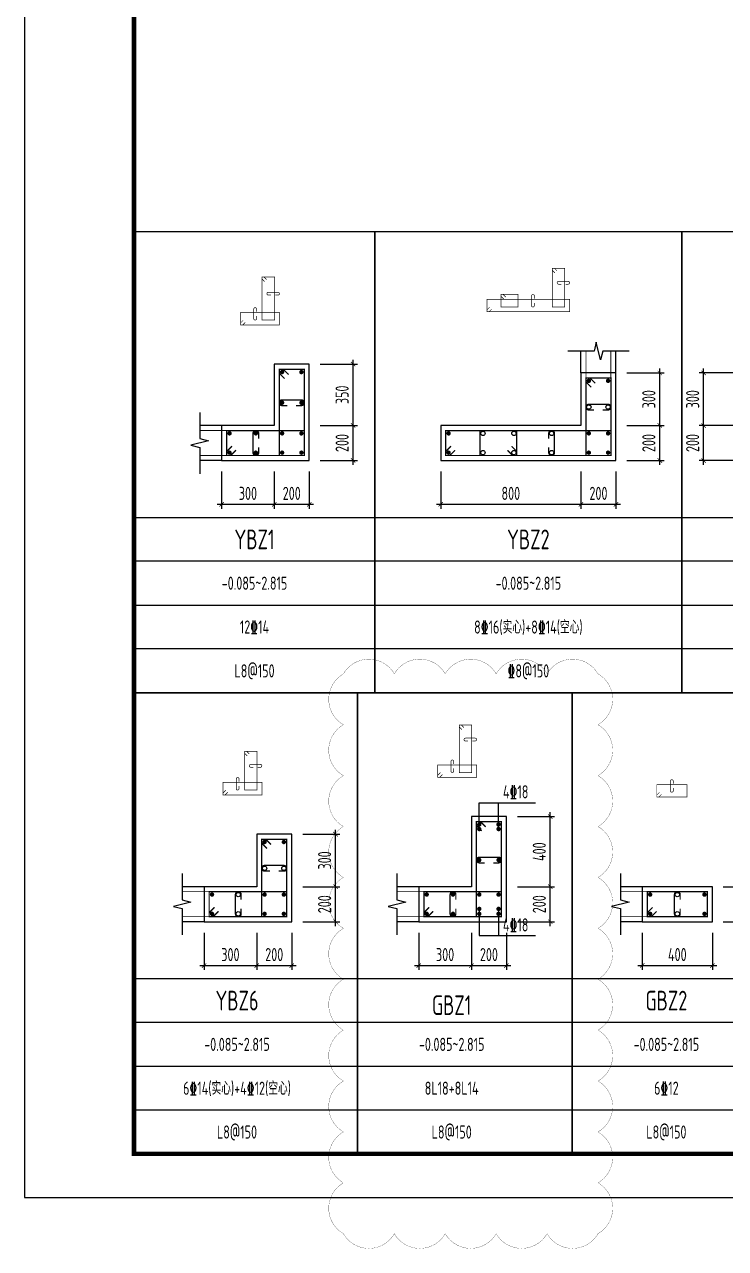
# Model space of a CAD drawing. Extents: x -461650 to 361314, y 245336 to 769729.
# Drawn here: x -139512 to -123512, y 606481 to 634428 of the extents above; entities that cross this region are included whole.
import ezdxf
from ezdxf.enums import TextEntityAlignment as Align

# ---------------------------------------------------------------- set-up
doc = ezdxf.new("R2010")
doc.units = 0
doc.header["$LTSCALE"] = 1000
doc.layers.get('0').update_dxf_attribs({"linetype": 'CONTINUOUS'})
doc.layers.get('DEFPOINTS').update_dxf_attribs({"linetype": 'CONTINUOUS'})
for name, color, linetype in [('-TK', 7, 'CONTINUOUS'), ('COLU_DE_DIM', 3, 'CONTINUOUS'), ('COLU_DE_TH', 7, 'CONTINUOUS'), ('LABEL', 1, 'CONTINUOUS'), ('LINK', 6, 'CONTINUOUS'), ('LINK-INDEX', 6, 'CONTINUOUS'), ('REIN', 6, 'CONTINUOUS'), ('TAB', 7, 'CONTINUOUS'), ('TAB_TEXT', 7, 'CONTINUOUS'), ('TEXT25', 2, 'CONTINUOUS'), ('THIN', 7, 'CONTINUOUS')]:
    doc.layers.add(name, color=color, linetype=linetype)
doc.layers.add('审图修改', color=2, linetype='CONTINUOUS', plot=False)
doc.styles.add('TSSD_DIMENSION', font='Tssdeng.shx', dxfattribs={"width": 0.7, "bigfont": 'tssdchn.shx'})
doc.styles.add('TSSD_REIN', font='tssdeng.shx', dxfattribs={"width": 0.7, "height": 300, "bigfont": 'tssdchn.shx'})
doc.dimstyles.new('TSSD_25_100', dxfattribs={"dimtxt": 300, "dimasz": 100, "dimexe": 100, "dimexo": 250, "dimgap": 100, "dimtad": 1, "dimdec": 0, "dimlfac": 0.25, "dimzin": 0, "dimdsep": 46, "dimtxsty": 'TSSD_DIMENSION', "dimblk": 'ARCHTICK', "dimcen": 0, "dimdle": 100, "dimclrt": 7, "dimadec": 0, "dimazin": 0, "dimtfac": 1, "dimtdec": 0, "dimtix": 1, "dimtmove": 2, "dimatfit": 3, "dimldrblk": 'ARCHTICK', "dimfxl": 0, "dimtolj": 1, "dimtzin": 0, "dimarcsym": 0})

# ---------------------------------------------------------------- blocks, each defined once
blk = doc.blocks.new('_ArchTick')
at = {"color": 0, "linetype": 'ByBlock', "const_width": 0.15}
blk.add_lwpolyline([(-0.5, -0.5), (0.5, 0.5)], dxfattribs=at)
blk = doc.blocks.new('*D3146')
at = {"layer": 'COLU_DE_DIM', "color": 0, "lineweight": -2}
for p, q in [((-135012, 624222), (-135012, 623372)), ((-133812, 624222), (-133812, 623372)), ((-135112, 623472), (-133712, 623472))]:
    blk.add_line(p, q, dxfattribs=at)
at = {"layer": 'DEFPOINTS', "color": 0}
for p in [(-135012, 624472), (-133812, 624472), (-133812, 623472)]:
    blk.add_point(p, dxfattribs=at)
at = {"layer": 'COLU_DE_DIM', "color": 0, "lineweight": -2, "xscale": 100, "yscale": 100, "zscale": 100, "rotation": 180}
blk.add_blockref('_ArchTick', (-135012, 623472), dxfattribs=at)
at = {"layer": 'COLU_DE_DIM', "color": 0, "lineweight": -2, "xscale": 100, "yscale": 100, "zscale": 100}
blk.add_blockref('_ArchTick', (-133812, 623472), dxfattribs=at)
at = {"layer": 'COLU_DE_DIM', "color": 7, "insert": (-134412, 623722), "char_height": 300, "attachment_point": 5, "style": 'TSSD_DIMENSION'}
blk.add_mtext('\\A1;300', dxfattribs=at)
blk = doc.blocks.new('*D3147')
at = {"layer": 'COLU_DE_DIM', "color": 0, "lineweight": -2}
for p, q in [((-133812, 624222), (-133812, 623372)), ((-133012, 624222), (-133012, 623372)), ((-133912, 623472), (-132912, 623472))]:
    blk.add_line(p, q, dxfattribs=at)
at = {"layer": 'DEFPOINTS', "color": 0}
for p in [(-133812, 624472), (-133012, 624472), (-133012, 623472)]:
    blk.add_point(p, dxfattribs=at)
at = {"layer": 'COLU_DE_DIM', "color": 0, "lineweight": -2, "xscale": 100, "yscale": 100, "zscale": 100, "rotation": 180}
blk.add_blockref('_ArchTick', (-133812, 623472), dxfattribs=at)
at = {"layer": 'COLU_DE_DIM', "color": 0, "lineweight": -2, "xscale": 100, "yscale": 100, "zscale": 100}
blk.add_blockref('_ArchTick', (-133012, 623472), dxfattribs=at)
at = {"layer": 'COLU_DE_DIM', "color": 7, "insert": (-133412, 623722), "char_height": 300, "attachment_point": 5, "style": 'TSSD_DIMENSION'}
blk.add_mtext('\\A1;200', dxfattribs=at)
blk = doc.blocks.new('*D3148')
at = {"layer": 'COLU_DE_DIM', "color": 0, "lineweight": -2}
for p, q in [((-132762, 625272), (-131912, 625272)), ((-132012, 624372), (-132012, 625372)), ((-132762, 624472), (-131912, 624472))]:
    blk.add_line(p, q, dxfattribs=at)
at = {"layer": 'DEFPOINTS', "color": 0}
for p in [(-133012, 625272), (-132012, 625272), (-133012, 624472)]:
    blk.add_point(p, dxfattribs=at)
at = {"layer": 'COLU_DE_DIM', "color": 0, "lineweight": -2, "xscale": 100, "yscale": 100, "zscale": 100}
for p, rotation in [((-132012, 625272), 90), ((-132012, 624472), 270)]:
    blk.add_blockref('_ArchTick', p, dxfattribs=dict(at, rotation=rotation))
at = {"layer": 'COLU_DE_DIM', "color": 7, "insert": (-132262, 624872), "char_height": 300, "attachment_point": 5, "rotation": 90, "style": 'TSSD_DIMENSION'}
blk.add_mtext('\\A1;200', dxfattribs=at)
blk = doc.blocks.new('*D3149')
at = {"layer": 'COLU_DE_DIM', "color": 0, "lineweight": -2}
for p, q in [((-132762, 626672), (-131912, 626672)), ((-132012, 625172), (-132012, 626772)), ((-132762, 625272), (-131912, 625272))]:
    blk.add_line(p, q, dxfattribs=at)
at = {"layer": 'DEFPOINTS', "color": 0}
for p in [(-133012, 626672), (-132012, 626672), (-133012, 625272)]:
    blk.add_point(p, dxfattribs=at)
at = {"layer": 'COLU_DE_DIM', "color": 0, "lineweight": -2, "xscale": 100, "yscale": 100, "zscale": 100}
for p, rotation in [((-132012, 626672), 90), ((-132012, 625272), 270)]:
    blk.add_blockref('_ArchTick', p, dxfattribs=dict(at, rotation=rotation))
at = {"layer": 'COLU_DE_DIM', "color": 7, "insert": (-132262, 625972), "char_height": 300, "attachment_point": 5, "rotation": 90, "style": 'TSSD_DIMENSION'}
blk.add_mtext('\\A1;350', dxfattribs=at)
blk = doc.blocks.new('*D3154')
at = {"layer": 'COLU_DE_DIM', "color": 0, "lineweight": -2}
for p, q in [((-135412, 613692), (-135412, 612842)), ((-134212, 613692), (-134212, 612842)), ((-135512, 612942), (-134112, 612942))]:
    blk.add_line(p, q, dxfattribs=at)
at = {"layer": 'DEFPOINTS', "color": 0}
for p in [(-135412, 613942), (-134212, 613942), (-134212, 612942)]:
    blk.add_point(p, dxfattribs=at)
at = {"layer": 'COLU_DE_DIM', "color": 0, "lineweight": -2, "xscale": 100, "yscale": 100, "zscale": 100, "rotation": 180}
blk.add_blockref('_ArchTick', (-135412, 612942), dxfattribs=at)
at = {"layer": 'COLU_DE_DIM', "color": 0, "lineweight": -2, "xscale": 100, "yscale": 100, "zscale": 100}
blk.add_blockref('_ArchTick', (-134212, 612942), dxfattribs=at)
at = {"layer": 'COLU_DE_DIM', "color": 7, "insert": (-134812, 613192), "char_height": 300, "attachment_point": 5, "style": 'TSSD_DIMENSION'}
blk.add_mtext('\\A1;300', dxfattribs=at)
blk = doc.blocks.new('*D3155')
at = {"layer": 'COLU_DE_DIM', "color": 0, "lineweight": -2}
for p, q in [((-134212, 613692), (-134212, 612842)), ((-133412, 613692), (-133412, 612842)), ((-134312, 612942), (-133312, 612942))]:
    blk.add_line(p, q, dxfattribs=at)
at = {"layer": 'DEFPOINTS', "color": 0}
for p in [(-134212, 613942), (-133412, 613942), (-133412, 612942)]:
    blk.add_point(p, dxfattribs=at)
at = {"layer": 'COLU_DE_DIM', "color": 0, "lineweight": -2, "xscale": 100, "yscale": 100, "zscale": 100, "rotation": 180}
blk.add_blockref('_ArchTick', (-134212, 612942), dxfattribs=at)
at = {"layer": 'COLU_DE_DIM', "color": 0, "lineweight": -2, "xscale": 100, "yscale": 100, "zscale": 100}
blk.add_blockref('_ArchTick', (-133412, 612942), dxfattribs=at)
at = {"layer": 'COLU_DE_DIM', "color": 7, "insert": (-133812, 613192), "char_height": 300, "attachment_point": 5, "style": 'TSSD_DIMENSION'}
blk.add_mtext('\\A1;200', dxfattribs=at)
blk = doc.blocks.new('*D3156')
at = {"layer": 'COLU_DE_DIM', "color": 0, "lineweight": -2}
for p, q in [((-132412, 613842), (-132412, 614842)), ((-133162, 614742), (-132312, 614742)), ((-133162, 613942), (-132312, 613942))]:
    blk.add_line(p, q, dxfattribs=at)
at = {"layer": 'DEFPOINTS', "color": 0}
for p in [(-133412, 614742), (-132412, 614742), (-133412, 613942)]:
    blk.add_point(p, dxfattribs=at)
at = {"layer": 'COLU_DE_DIM', "color": 0, "lineweight": -2, "xscale": 100, "yscale": 100, "zscale": 100}
for p, rotation in [((-132412, 614742), 90), ((-132412, 613942), 270)]:
    blk.add_blockref('_ArchTick', p, dxfattribs=dict(at, rotation=rotation))
at = {"layer": 'COLU_DE_DIM', "color": 7, "insert": (-132662, 614342), "char_height": 300, "attachment_point": 5, "rotation": 90, "style": 'TSSD_DIMENSION'}
blk.add_mtext('\\A1;200', dxfattribs=at)
blk = doc.blocks.new('*D3157')
at = {"layer": 'COLU_DE_DIM', "color": 0, "lineweight": -2}
for p, q in [((-132412, 614642), (-132412, 616042)), ((-133162, 615942), (-132312, 615942)), ((-133162, 614742), (-132312, 614742))]:
    blk.add_line(p, q, dxfattribs=at)
at = {"layer": 'DEFPOINTS', "color": 0}
for p in [(-133412, 615942), (-132412, 615942), (-133412, 614742)]:
    blk.add_point(p, dxfattribs=at)
at = {"layer": 'COLU_DE_DIM', "color": 0, "lineweight": -2, "xscale": 100, "yscale": 100, "zscale": 100}
for p, rotation in [((-132412, 615942), 90), ((-132412, 614742), 270)]:
    blk.add_blockref('_ArchTick', p, dxfattribs=dict(at, rotation=rotation))
at = {"layer": 'COLU_DE_DIM', "color": 7, "insert": (-132662, 615342), "char_height": 300, "attachment_point": 5, "rotation": 90, "style": 'TSSD_DIMENSION'}
blk.add_mtext('\\A1;300', dxfattribs=at)
blk = doc.blocks.new('*D3162')
at = {"layer": 'COLU_DE_DIM', "color": 0, "lineweight": -2}
for p, q in [((-130012, 624222), (-130012, 623372)), ((-126812, 624222), (-126812, 623372)), ((-130112, 623472), (-126712, 623472))]:
    blk.add_line(p, q, dxfattribs=at)
at = {"layer": 'DEFPOINTS', "color": 0}
for p in [(-130012, 624472), (-126812, 624472), (-126812, 623472)]:
    blk.add_point(p, dxfattribs=at)
at = {"layer": 'COLU_DE_DIM', "color": 0, "lineweight": -2, "xscale": 100, "yscale": 100, "zscale": 100, "rotation": 180}
blk.add_blockref('_ArchTick', (-130012, 623472), dxfattribs=at)
at = {"layer": 'COLU_DE_DIM', "color": 0, "lineweight": -2, "xscale": 100, "yscale": 100, "zscale": 100}
blk.add_blockref('_ArchTick', (-126812, 623472), dxfattribs=at)
at = {"layer": 'COLU_DE_DIM', "color": 7, "insert": (-128412, 623722), "char_height": 300, "attachment_point": 5, "style": 'TSSD_DIMENSION'}
blk.add_mtext('\\A1;800', dxfattribs=at)
blk = doc.blocks.new('*D3163')
at = {"layer": 'COLU_DE_DIM', "color": 0, "lineweight": -2}
for p, q in [((-126812, 624222), (-126812, 623372)), ((-126012, 624222), (-126012, 623372)), ((-126912, 623472), (-125912, 623472))]:
    blk.add_line(p, q, dxfattribs=at)
at = {"layer": 'DEFPOINTS', "color": 0}
for p in [(-126812, 624472), (-126012, 624472), (-126012, 623472)]:
    blk.add_point(p, dxfattribs=at)
at = {"layer": 'COLU_DE_DIM', "color": 0, "lineweight": -2, "xscale": 100, "yscale": 100, "zscale": 100, "rotation": 180}
blk.add_blockref('_ArchTick', (-126812, 623472), dxfattribs=at)
at = {"layer": 'COLU_DE_DIM', "color": 0, "lineweight": -2, "xscale": 100, "yscale": 100, "zscale": 100}
blk.add_blockref('_ArchTick', (-126012, 623472), dxfattribs=at)
at = {"layer": 'COLU_DE_DIM', "color": 7, "insert": (-126412, 623722), "char_height": 300, "attachment_point": 5, "style": 'TSSD_DIMENSION'}
blk.add_mtext('\\A1;200', dxfattribs=at)
blk = doc.blocks.new('*D3164')
at = {"layer": 'COLU_DE_DIM', "color": 0, "lineweight": -2}
for p, q in [((-125762, 625272), (-124912, 625272)), ((-125012, 624372), (-125012, 625372)), ((-125762, 624472), (-124912, 624472))]:
    blk.add_line(p, q, dxfattribs=at)
at = {"layer": 'DEFPOINTS', "color": 0}
for p in [(-126012, 625272), (-125012, 625272), (-126012, 624472)]:
    blk.add_point(p, dxfattribs=at)
at = {"layer": 'COLU_DE_DIM', "color": 0, "lineweight": -2, "xscale": 100, "yscale": 100, "zscale": 100}
for p, rotation in [((-125012, 625272), 90), ((-125012, 624472), 270)]:
    blk.add_blockref('_ArchTick', p, dxfattribs=dict(at, rotation=rotation))
at = {"layer": 'COLU_DE_DIM', "color": 7, "insert": (-125262, 624872), "char_height": 300, "attachment_point": 5, "rotation": 90, "style": 'TSSD_DIMENSION'}
blk.add_mtext('\\A1;200', dxfattribs=at)
blk = doc.blocks.new('*D3165')
at = {"layer": 'COLU_DE_DIM', "color": 0, "lineweight": -2}
for p, q in [((-125012, 625172), (-125012, 626572)), ((-125762, 626472), (-124912, 626472)), ((-125762, 625272), (-124912, 625272))]:
    blk.add_line(p, q, dxfattribs=at)
at = {"layer": 'DEFPOINTS', "color": 0}
for p in [(-126012, 626472), (-125012, 626472), (-126012, 625272)]:
    blk.add_point(p, dxfattribs=at)
at = {"layer": 'COLU_DE_DIM', "color": 0, "lineweight": -2, "xscale": 100, "yscale": 100, "zscale": 100}
for p, rotation in [((-125012, 626472), 90), ((-125012, 625272), 270)]:
    blk.add_blockref('_ArchTick', p, dxfattribs=dict(at, rotation=rotation))
at = {"layer": 'COLU_DE_DIM', "color": 7, "insert": (-125262, 625872), "char_height": 300, "attachment_point": 5, "rotation": 90, "style": 'TSSD_DIMENSION'}
blk.add_mtext('\\A1;300', dxfattribs=at)
blk = doc.blocks.new('*D3168')
at = {"layer": 'COLU_DE_DIM', "color": 0, "lineweight": -2}
for p, q in [((-123262, 625272), (-124112, 625272)), ((-124012, 624372), (-124012, 625372)), ((-123262, 624472), (-124112, 624472))]:
    blk.add_line(p, q, dxfattribs=at)
at = {"layer": 'DEFPOINTS', "color": 0}
for p in [(-124012, 625272), (-123012, 625272), (-123012, 624472)]:
    blk.add_point(p, dxfattribs=at)
at = {"layer": 'COLU_DE_DIM', "color": 0, "lineweight": -2, "xscale": 100, "yscale": 100, "zscale": 100}
for p, rotation in [((-124012, 625272), 90), ((-124012, 624472), 270)]:
    blk.add_blockref('_ArchTick', p, dxfattribs=dict(at, rotation=rotation))
at = {"layer": 'COLU_DE_DIM', "color": 7, "insert": (-124262, 624872), "char_height": 300, "attachment_point": 5, "rotation": 90, "style": 'TSSD_DIMENSION'}
blk.add_mtext('\\A1;200', dxfattribs=at)
blk = doc.blocks.new('*D3169')
at = {"layer": 'COLU_DE_DIM', "color": 0, "lineweight": -2}
for p, q in [((-124012, 625172), (-124012, 626572)), ((-123262, 626472), (-124112, 626472)), ((-123262, 625272), (-124112, 625272))]:
    blk.add_line(p, q, dxfattribs=at)
at = {"layer": 'DEFPOINTS', "color": 0}
for p in [(-124012, 626472), (-123012, 626472), (-123012, 625272)]:
    blk.add_point(p, dxfattribs=at)
at = {"layer": 'COLU_DE_DIM', "color": 0, "lineweight": -2, "xscale": 100, "yscale": 100, "zscale": 100}
for p, rotation in [((-124012, 626472), 90), ((-124012, 625272), 270)]:
    blk.add_blockref('_ArchTick', p, dxfattribs=dict(at, rotation=rotation))
at = {"layer": 'COLU_DE_DIM', "color": 7, "insert": (-124262, 625872), "char_height": 300, "attachment_point": 5, "rotation": 90, "style": 'TSSD_DIMENSION'}
blk.add_mtext('\\A1;300', dxfattribs=at)
blk = doc.blocks.new('*D2870')
at = {"layer": 'COLU_DE_DIM', "color": 0, "lineweight": -2}
for p, q in [((-125412, 613692), (-125412, 612842)), ((-123812, 613692), (-123812, 612842)), ((-125512, 612942), (-123712, 612942))]:
    blk.add_line(p, q, dxfattribs=at)
at = {"layer": 'DEFPOINTS', "color": 0}
for p in [(-125412, 613942), (-123812, 613942), (-123812, 612942)]:
    blk.add_point(p, dxfattribs=at)
at = {"layer": 'COLU_DE_DIM', "color": 0, "lineweight": -2, "xscale": 100, "yscale": 100, "zscale": 100, "rotation": 180}
blk.add_blockref('_ArchTick', (-125412, 612942), dxfattribs=at)
at = {"layer": 'COLU_DE_DIM', "color": 0, "lineweight": -2, "xscale": 100, "yscale": 100, "zscale": 100}
blk.add_blockref('_ArchTick', (-123812, 612942), dxfattribs=at)
at = {"layer": 'COLU_DE_DIM', "color": 7, "insert": (-124612, 613192), "char_height": 300, "attachment_point": 5, "style": 'TSSD_DIMENSION'}
blk.add_mtext('\\A1;400', dxfattribs=at)
blk = doc.blocks.new('*D2871')
at = {"layer": 'COLU_DE_DIM', "color": 0, "lineweight": -2}
for p, q in [((-122812, 613842), (-122812, 614842)), ((-123562, 614742), (-122712, 614742)), ((-123562, 613942), (-122712, 613942))]:
    blk.add_line(p, q, dxfattribs=at)
at = {"layer": 'DEFPOINTS', "color": 0}
for p in [(-123812, 614742), (-122812, 614742), (-123812, 613942)]:
    blk.add_point(p, dxfattribs=at)
at = {"layer": 'COLU_DE_DIM', "color": 0, "lineweight": -2, "xscale": 100, "yscale": 100, "zscale": 100}
for p, rotation in [((-122812, 614742), 90), ((-122812, 613942), 270)]:
    blk.add_blockref('_ArchTick', p, dxfattribs=dict(at, rotation=rotation))
at = {"layer": 'COLU_DE_DIM', "color": 7, "insert": (-123062, 614342), "char_height": 300, "attachment_point": 5, "rotation": 90, "style": 'TSSD_DIMENSION'}
blk.add_mtext('\\A1;200', dxfattribs=at)
blk = doc.blocks.new('*D2872')
at = {"layer": 'COLU_DE_DIM', "color": 0, "lineweight": -2}
for p, q in [((-130512, 613692), (-130512, 612842)), ((-129312, 613692), (-129312, 612842)), ((-130612, 612942), (-129212, 612942))]:
    blk.add_line(p, q, dxfattribs=at)
at = {"layer": 'DEFPOINTS', "color": 0}
for p in [(-130512, 613942), (-129312, 613942), (-129312, 612942)]:
    blk.add_point(p, dxfattribs=at)
at = {"layer": 'COLU_DE_DIM', "color": 0, "lineweight": -2, "xscale": 100, "yscale": 100, "zscale": 100, "rotation": 180}
blk.add_blockref('_ArchTick', (-130512, 612942), dxfattribs=at)
at = {"layer": 'COLU_DE_DIM', "color": 0, "lineweight": -2, "xscale": 100, "yscale": 100, "zscale": 100}
blk.add_blockref('_ArchTick', (-129312, 612942), dxfattribs=at)
at = {"layer": 'COLU_DE_DIM', "color": 7, "insert": (-129912, 613192), "char_height": 300, "attachment_point": 5, "style": 'TSSD_DIMENSION'}
blk.add_mtext('\\A1;300', dxfattribs=at)
blk = doc.blocks.new('*D2873')
at = {"layer": 'COLU_DE_DIM', "color": 0, "lineweight": -2}
for p, q in [((-129312, 613692), (-129312, 612842)), ((-128512, 613692), (-128512, 612842)), ((-129412, 612942), (-128412, 612942))]:
    blk.add_line(p, q, dxfattribs=at)
at = {"layer": 'DEFPOINTS', "color": 0}
for p in [(-129312, 613942), (-128512, 613942), (-128512, 612942)]:
    blk.add_point(p, dxfattribs=at)
at = {"layer": 'COLU_DE_DIM', "color": 0, "lineweight": -2, "xscale": 100, "yscale": 100, "zscale": 100, "rotation": 180}
blk.add_blockref('_ArchTick', (-129312, 612942), dxfattribs=at)
at = {"layer": 'COLU_DE_DIM', "color": 0, "lineweight": -2, "xscale": 100, "yscale": 100, "zscale": 100}
blk.add_blockref('_ArchTick', (-128512, 612942), dxfattribs=at)
at = {"layer": 'COLU_DE_DIM', "color": 7, "insert": (-128912, 613192), "char_height": 300, "attachment_point": 5, "style": 'TSSD_DIMENSION'}
blk.add_mtext('\\A1;200', dxfattribs=at)
blk = doc.blocks.new('*D2874')
at = {"layer": 'COLU_DE_DIM', "color": 0, "lineweight": -2}
for p, q in [((-127512, 613842), (-127512, 614842)), ((-128262, 614742), (-127412, 614742)), ((-128262, 613942), (-127412, 613942))]:
    blk.add_line(p, q, dxfattribs=at)
at = {"layer": 'DEFPOINTS', "color": 0}
for p in [(-128512, 614742), (-127512, 614742), (-128512, 613942)]:
    blk.add_point(p, dxfattribs=at)
at = {"layer": 'COLU_DE_DIM', "color": 0, "lineweight": -2, "xscale": 100, "yscale": 100, "zscale": 100}
for p, rotation in [((-127512, 614742), 90), ((-127512, 613942), 270)]:
    blk.add_blockref('_ArchTick', p, dxfattribs=dict(at, rotation=rotation))
at = {"layer": 'COLU_DE_DIM', "color": 7, "insert": (-127762, 614342), "char_height": 300, "attachment_point": 5, "rotation": 90, "style": 'TSSD_DIMENSION'}
blk.add_mtext('\\A1;200', dxfattribs=at)
blk = doc.blocks.new('*D2875')
at = {"layer": 'COLU_DE_DIM', "color": 0, "lineweight": -2}
for p, q in [((-128262, 616342), (-127412, 616342)), ((-127512, 614642), (-127512, 616442)), ((-128262, 614742), (-127412, 614742))]:
    blk.add_line(p, q, dxfattribs=at)
at = {"layer": 'DEFPOINTS', "color": 0}
for p in [(-128512, 616342), (-127512, 616342), (-128512, 614742)]:
    blk.add_point(p, dxfattribs=at)
at = {"layer": 'COLU_DE_DIM', "color": 0, "lineweight": -2, "xscale": 100, "yscale": 100, "zscale": 100}
for p, rotation in [((-127512, 616342), 90), ((-127512, 614742), 270)]:
    blk.add_blockref('_ArchTick', p, dxfattribs=dict(at, rotation=rotation))
at = {"layer": 'COLU_DE_DIM', "color": 7, "insert": (-127762, 615542), "char_height": 300, "attachment_point": 5, "rotation": 90, "style": 'TSSD_DIMENSION'}
blk.add_mtext('\\A1;400', dxfattribs=at)
blk = doc.blocks.new('A1')
blk.add_lwpolyline([(0, 59400), (0, 0), (84100, 0), (84100, 59400)], close=True)
at = {"const_width": 100}
blk.add_lwpolyline([(2500, 58400), (2500, 1000), (83100, 1000), (83100, 58400)], close=True, dxfattribs=at)

msp = doc.modelspace()

# ---------------------------------------------------------------- linework, layer by layer
at = {"layer": 'COLU_DE_TH'}
for points in [[(-135011.89, 625271.64), (-135011.89, 624471.64), (-133011.89, 624471.64), (-133011.89, 626671.64), (-133811.89, 626671.64), (-133811.89, 625271.64), (-135011.89, 625271.64)], [(-126011.89, 626471.64), (-126811.89, 626471.64), (-126811.89, 625271.64), (-130011.89, 625271.64), (-130011.89, 624471.64), (-126011.89, 624471.64), (-126011.89, 626471.64)], [(-130511.88, 614742.09), (-130511.88, 613942.09), (-128511.88, 613942.09), (-128511.88, 616342.09), (-129311.88, 616342.09), (-129311.88, 614742.09), (-130511.88, 614742.09)], [(-135411.89, 614742.09), (-135411.88, 613942.09), (-133411.88, 613942.09), (-133411.89, 615941.75), (-134211.89, 615941.75), (-134211.89, 614742.09), (-135411.89, 614742.09)], [(-125411.88, 614742.09), (-125411.88, 613942.09), (-123811.88, 613942.09), (-123811.88, 614742.09), (-125411.88, 614742.09)]]:
    msp.add_lwpolyline(points, close=True, dxfattribs=at)
at = {"layer": 'LABEL'}
for p, q in [((-129131.88, 616657.61), (-127851.88, 616657.61)), ((-129131.88, 616057.61), (-129131.88, 616657.61)), ((-128691.88, 616057.61), (-128691.88, 616657.61)), ((-129131.88, 614226.56), (-129131.88, 613626.56)), ((-128691.88, 614226.56), (-128691.88, 613626.56)), ((-129131.88, 613626.56), (-127851.88, 613626.56))]:
    msp.add_line(p, q, dxfattribs=at)
at = {"layer": 'LINK', "const_width": 30}
for points in [[(-133576.89, 626344.72), (-133696.89, 626464.72), (-133696.89, 626556.64), (-133126.89, 626556.64), (-133126.89, 624586.64), (-133696.89, 624586.64), (-133696.89, 626556.64), (-133604.96, 626556.64), (-133484.96, 626436.64)], [(-126576.89, 626144.72), (-126696.89, 626264.72), (-126696.89, 626356.64), (-126126.89, 626356.64), (-126126.89, 624586.64), (-126696.89, 624586.64), (-126696.89, 626356.64), (-126604.97, 626356.64), (-126484.97, 626236.64)], [(-134684.96, 624706.64), (-134804.96, 624586.64), (-134896.89, 624586.64), (-134896.89, 625156.64), (-133126.89, 625156.64), (-133126.89, 624586.64), (-134896.89, 624586.64), (-134896.89, 624678.56), (-134776.89, 624798.56)], [(-129684.96, 624706.64), (-129804.96, 624586.64), (-129896.89, 624586.64), (-129896.89, 625156.64), (-126126.89, 625156.64), (-126126.89, 624586.64), (-129896.89, 624586.64), (-129896.89, 624678.56), (-129776.88, 624798.56)], [(-128396.64, 624798.56), (-128276.64, 624678.56), (-128276.64, 624586.64), (-129112.98, 624586.64), (-129112.98, 625156.64), (-128276.64, 625156.64), (-128276.64, 624586.64), (-128368.57, 624586.64), (-128488.57, 624706.64)], [(-129076.88, 616015.16), (-129196.88, 616135.16), (-129196.88, 616227.09), (-128626.88, 616227.09), (-128626.88, 614057.09), (-129196.88, 614057.09), (-129196.88, 616227.09), (-129104.96, 616227.09), (-128984.96, 616107.09)], [(-133976.89, 615614.83), (-134096.89, 615734.83), (-134096.89, 615826.75), (-133526.89, 615826.75), (-133526.88, 614057.09), (-134096.88, 614057.09), (-134096.89, 615826.75), (-134004.96, 615826.75), (-133884.96, 615706.75)], [(-135084.96, 614177.09), (-135204.96, 614057.09), (-135296.88, 614057.09), (-135296.88, 614627.09), (-133526.88, 614627.09), (-133526.88, 614057.09), (-135296.88, 614057.09), (-135296.88, 614149.01), (-135176.88, 614269.01)], [(-130184.96, 614177.09), (-130304.96, 614057.09), (-130396.88, 614057.09), (-130396.88, 614627.09), (-128626.88, 614627.09), (-128626.88, 614057.09), (-130396.88, 614057.09), (-130396.88, 614149.01), (-130276.88, 614269.01)], [(-125084.96, 614177.09), (-125204.96, 614057.09), (-125296.88, 614057.09), (-125296.88, 614627.09), (-123926.88, 614627.09), (-123926.88, 614057.09), (-125296.88, 614057.09), (-125296.88, 614149.01), (-125176.88, 614269.01)]]:
    msp.add_lwpolyline(points, dxfattribs=at)
for points in [[(-133311.89, 625726.64), (-133191.89, 625726.64, 1), (-133191.89, 625856.64), (-133631.89, 625856.64, 1), (-133631.89, 625726.64), (-133511.89, 625726.64)], [(-126311.89, 625626.64), (-126191.89, 625626.64, 1), (-126191.89, 625756.64), (-126631.89, 625756.64, 1), (-126631.89, 625626.64), (-126511.89, 625626.64)], [(-134166.89, 624971.64), (-134166.89, 625091.64, 1), (-134296.89, 625091.64), (-134296.89, 624651.64, 1), (-134166.89, 624651.64), (-134166.89, 624771.64)], [(-127545.86, 624771.64), (-127545.86, 624651.64, 1), (-127415.86, 624651.64), (-127415.86, 625091.64, 1), (-127545.86, 625091.64), (-127545.86, 624971.64)], [(-128811.88, 615285.78), (-128691.88, 615285.78, 1), (-128691.88, 615415.78), (-129131.88, 615415.78, 1), (-129131.88, 615285.78), (-129011.88, 615285.78)], [(-133711.89, 615096.92), (-133591.89, 615096.92, 1), (-133591.89, 615226.92), (-134031.89, 615226.92, 1), (-134031.89, 615096.92), (-133911.89, 615096.92)], [(-134566.88, 614442.09), (-134566.88, 614562.09, 1), (-134696.88, 614562.09), (-134696.88, 614122.09, 1), (-134566.88, 614122.09), (-134566.88, 614242.09)], [(-129666.88, 614442.09), (-129666.88, 614562.09, 1), (-129796.88, 614562.09), (-129796.88, 614122.09, 1), (-129666.88, 614122.09), (-129666.88, 614242.09)], [(-124546.88, 614442.09), (-124546.88, 614562.09, 1), (-124676.88, 614562.09), (-124676.88, 614122.09, 1), (-124546.88, 614122.09), (-124546.88, 614242.09)]]:
    msp.add_lwpolyline(points, format="xyb", dxfattribs=at)
at = {"layer": 'LINK-INDEX', "const_width": 15}
for points in [[(-127404.39, 628757.2), (-127464.39, 628817.2), (-127464.39, 628863.16), (-127179.39, 628863.16), (-127179.39, 627978.16), (-127464.39, 627978.16), (-127464.39, 628863.16), (-127418.43, 628863.16), (-127358.43, 628803.16)], [(-134029.39, 628557.2), (-134089.39, 628617.2), (-134089.39, 628663.16), (-133804.39, 628663.16), (-133804.39, 627678.16), (-134089.39, 627678.16), (-134089.39, 628663.16), (-134043.42, 628663.16), (-133983.42, 628603.16)], [(-128574.39, 628157.2), (-128634.39, 628217.2), (-128634.39, 628263.16), (-128249.39, 628263.16), (-128249.39, 627978.16), (-128634.39, 627978.16), (-128634.39, 628263.16), (-128588.42, 628263.16), (-128528.42, 628203.16)], [(-128848.42, 627928.16), (-128908.42, 627868.16), (-128954.39, 627868.16), (-128954.39, 628153.16), (-127069.39, 628153.16), (-127069.39, 627868.16), (-128954.39, 627868.16), (-128954.39, 627914.12), (-128894.39, 627974.12)], [(-134473.42, 627628.16), (-134533.42, 627568.16), (-134579.39, 627568.16), (-134579.39, 627853.16), (-133694.39, 627853.16), (-133694.39, 627568.16), (-134579.39, 627568.16), (-134579.39, 627614.12), (-134519.39, 627674.12)], [(-129529.38, 618327.64), (-129589.38, 618387.64), (-129589.38, 618433.6), (-129304.38, 618433.6), (-129304.38, 617348.6), (-129589.38, 617348.6), (-129589.38, 618433.6), (-129543.42, 618433.6), (-129483.42, 618373.6)], [(-134429.39, 617727.14), (-134489.39, 617787.14), (-134489.39, 617833.1), (-134204.39, 617833.1), (-134204.38, 616948.27), (-134489.38, 616948.27), (-134489.39, 617833.1), (-134443.42, 617833.1), (-134383.42, 617773.1)], [(-129973.42, 617298.6), (-130033.42, 617238.6), (-130079.38, 617238.6), (-130079.38, 617523.6), (-129194.38, 617523.6), (-129194.38, 617238.6), (-130079.38, 617238.6), (-130079.38, 617284.57), (-130019.38, 617344.57)], [(-134873.42, 616898.27), (-134933.42, 616838.27), (-134979.38, 616838.27), (-134979.38, 617123.27), (-134094.38, 617123.27), (-134094.38, 616838.27), (-134979.38, 616838.27), (-134979.38, 616884.23), (-134919.38, 616944.23)], [(-124973.42, 616849.59), (-125033.42, 616789.59), (-125079.38, 616789.59), (-125079.38, 617074.59), (-124394.38, 617074.59), (-124394.38, 616789.59), (-125079.38, 616789.59), (-125079.38, 616835.55), (-125019.38, 616895.55)]]:
    msp.add_lwpolyline(points, dxfattribs=at)
for points in [[(-127161.89, 628498.16), (-127101.89, 628498.16, 1), (-127101.89, 628563.16), (-127321.89, 628563.16, 1), (-127321.89, 628498.16), (-127261.89, 628498.16)], [(-133786.89, 628248.16), (-133726.89, 628248.16, 1), (-133726.89, 628313.16), (-133946.89, 628313.16, 1), (-133946.89, 628248.16), (-133886.89, 628248.16)], [(-127874.39, 628170.66), (-127874.39, 628230.66, 1), (-127939.39, 628230.66), (-127939.39, 628010.66, 1), (-127874.39, 628010.66), (-127874.39, 628070.66)], [(-134214.39, 627870.66), (-134214.39, 627930.66, 1), (-134279.39, 627930.66), (-134279.39, 627710.66, 1), (-134214.39, 627710.66), (-134214.39, 627770.66)], [(-129286.88, 618068.69), (-129226.88, 618068.69, 1), (-129226.88, 618133.69), (-129446.88, 618133.69, 1), (-129446.88, 618068.69), (-129386.88, 618068.69)], [(-129714.38, 617541.1), (-129714.38, 617601.1, 1), (-129779.38, 617601.1), (-129779.38, 617381.1, 1), (-129714.38, 617381.1), (-129714.38, 617441.1)], [(-134186.88, 617468.19), (-134126.88, 617468.19, 1), (-134126.88, 617533.19), (-134346.88, 617533.19, 1), (-134346.88, 617468.19), (-134286.88, 617468.19)], [(-134614.38, 617140.77), (-134614.38, 617200.77, 1), (-134679.38, 617200.77), (-134679.38, 616980.77, 1), (-134614.38, 616980.77), (-134614.38, 617040.77)], [(-124704.38, 617092.09), (-124704.38, 617152.09, 1), (-124769.38, 617152.09), (-124769.38, 616932.09, 1), (-124704.38, 616932.09), (-124704.38, 616992.09)]]:
    msp.add_lwpolyline(points, format="xyb", dxfattribs=at)
at = {"layer": 'LINK-INDEX', "color": 1, "const_width": 20}
for points in [[(-126696.89, 626256.64), (-126696.89, 626971.64)], [(-126126.89, 626256.64), (-126126.89, 626971.64)], [(-134796.89, 625156.64), (-135511.89, 625156.64)], [(-134796.89, 624586.64), (-135511.89, 624586.64)], [(-135196.89, 614627.09), (-135911.89, 614627.09)], [(-130296.88, 614627.09), (-131011.88, 614627.09)], [(-125196.88, 614627.09), (-125911.88, 614627.09)], [(-135196.89, 614057.09), (-135911.89, 614057.09)], [(-130296.88, 614057.09), (-131011.88, 614057.09)], [(-125196.88, 614057.09), (-125911.88, 614057.09)]]:
    msp.add_lwpolyline(points, dxfattribs=at)
at = {"layer": 'REIN', "const_width": 50}
for points in [[(-133656.89, 626491.64, 1), (-133606.89, 626491.64, 1), (-133656.89, 626491.64)], [(-133216.89, 626491.64, 1), (-133166.89, 626491.64, 1), (-133216.89, 626491.64)], [(-126656.89, 626291.64, 1), (-126606.89, 626291.64, 1), (-126656.89, 626291.64)], [(-126216.89, 626291.64, 1), (-126166.89, 626291.64, 1), (-126216.89, 626291.64)], [(-133656.89, 625791.64, 1), (-133606.89, 625791.64, 1), (-133656.89, 625791.64)], [(-133216.89, 625791.64, 1), (-133166.89, 625791.64, 1), (-133216.89, 625791.64)], [(-134856.89, 625091.64, 1), (-134806.89, 625091.64, 1), (-134856.89, 625091.64)], [(-134256.89, 625091.64, 1), (-134206.89, 625091.64, 1), (-134256.89, 625091.64)], [(-133656.89, 625091.64, 1), (-133606.89, 625091.64, 1), (-133656.89, 625091.64)], [(-133216.89, 625091.64, 1), (-133166.89, 625091.64, 1), (-133216.89, 625091.64)], [(-129856.89, 625091.64, 1), (-129806.89, 625091.64, 1), (-129856.89, 625091.64)], [(-126656.89, 625091.64, 1), (-126606.89, 625091.64, 1), (-126656.89, 625091.64)], [(-126216.89, 625091.64, 1), (-126166.89, 625091.64, 1), (-126216.89, 625091.64)], [(-134856.89, 624651.64, 1), (-134806.89, 624651.64, 1), (-134856.89, 624651.64)], [(-134256.89, 624651.64, 1), (-134206.89, 624651.64, 1), (-134256.89, 624651.64)], [(-133656.89, 624651.64, 1), (-133606.89, 624651.64, 1), (-133656.89, 624651.64)], [(-133216.89, 624651.64, 1), (-133166.89, 624651.64, 1), (-133216.89, 624651.64)], [(-129856.89, 624651.64, 1), (-129806.89, 624651.64, 1), (-129856.89, 624651.64)], [(-126656.89, 624651.64, 1), (-126606.89, 624651.64, 1), (-126656.89, 624651.64)], [(-126216.89, 624651.64, 1), (-126166.89, 624651.64, 1), (-126216.89, 624651.64)], [(-129156.88, 616162.09, 1), (-129106.88, 616162.09, 1), (-129156.88, 616162.09)], [(-129156.88, 616057.61, 1), (-129106.88, 616057.61, 1), (-129156.88, 616057.61)], [(-128716.88, 616162.09, 1), (-128666.88, 616162.09, 1), (-128716.88, 616162.09)], [(-128716.88, 616057.61, 1), (-128666.88, 616057.61, 1), (-128716.88, 616057.61)], [(-134056.89, 615761.75, 1), (-134006.89, 615761.75, 1), (-134056.89, 615761.75)], [(-133616.89, 615761.75, 1), (-133566.89, 615761.75, 1), (-133616.89, 615761.75)], [(-129156.88, 615350.78, 1), (-129106.88, 615350.78, 1), (-129156.88, 615350.78)], [(-128716.88, 615350.78, 1), (-128666.88, 615350.78, 1), (-128716.88, 615350.78)], [(-135256.88, 614562.09, 1), (-135206.88, 614562.09, 1), (-135256.88, 614562.09)], [(-134056.88, 614562.09, 1), (-134006.88, 614562.09, 1), (-134056.88, 614562.09)], [(-133616.88, 614562.09, 1), (-133566.88, 614562.09, 1), (-133616.88, 614562.09)], [(-130356.88, 614562.09, 1), (-130306.88, 614562.09, 1), (-130356.88, 614562.09)], [(-129756.88, 614562.09, 1), (-129706.88, 614562.09, 1), (-129756.88, 614562.09)], [(-129156.88, 614562.09, 1), (-129106.88, 614562.09, 1), (-129156.88, 614562.09)], [(-128716.88, 614562.09, 1), (-128666.88, 614562.09, 1), (-128716.88, 614562.09)], [(-125256.88, 614562.09, 1), (-125206.88, 614562.09, 1), (-125256.88, 614562.09)], [(-124016.88, 614562.09, 1), (-123966.88, 614562.09, 1), (-124016.88, 614562.09)], [(-129156.88, 614234.97, 1), (-129106.88, 614234.97, 1), (-129156.88, 614234.97)], [(-128716.88, 614234.97, 1), (-128666.88, 614234.97, 1), (-128716.88, 614234.97)], [(-135256.88, 614122.09, 1), (-135206.88, 614122.09, 1), (-135256.88, 614122.09)], [(-134056.88, 614122.09, 1), (-134006.88, 614122.09, 1), (-134056.88, 614122.09)], [(-133616.88, 614122.09, 1), (-133566.88, 614122.09, 1), (-133616.88, 614122.09)], [(-130356.88, 614122.09, 1), (-130306.88, 614122.09, 1), (-130356.88, 614122.09)], [(-129756.88, 614122.09, 1), (-129706.88, 614122.09, 1), (-129756.88, 614122.09)], [(-129156.88, 614122.09, 1), (-129106.88, 614122.09, 1), (-129156.88, 614122.09)], [(-128716.88, 614122.09, 1), (-128666.88, 614122.09, 1), (-128716.88, 614122.09)], [(-125256.88, 614122.09, 1), (-125206.88, 614122.09, 1), (-125256.88, 614122.09)], [(-124016.88, 614122.09, 1), (-123966.88, 614122.09, 1), (-124016.88, 614122.09)]]:
    msp.add_lwpolyline(points, format="xyb", close=True, dxfattribs=at)
at = {"layer": 'REIN'}
for centre in [(-126631.89, 625691.64), (-126191.89, 625691.64), (-129047.98, 625091.64), (-128341.64, 625091.64), (-127480.86, 625091.64), (-129047.98, 624651.64), (-128341.64, 624651.64), (-127480.86, 624651.64), (-134031.89, 615161.92), (-133591.89, 615161.92), (-134631.88, 614562.09), (-124611.88, 614562.09), (-134631.88, 614122.09), (-124611.88, 614122.09)]:
    msp.add_circle(centre, 50, dxfattribs=at)
at = {"layer": 'TAB'}
for points in [[(-137011.89, 629701.19), (-131511.89, 629701.19), (-131511.89, 619171.64), (-137011.89, 619171.64), (-137011.89, 629701.19), (-137011.89, 623171.64), (-131511.89, 623171.64), (-131511.89, 622171.64), (-137011.89, 622171.64), (-137011.89, 621171.64), (-131511.89, 621171.64), (-131511.89, 620171.64), (-137011.89, 620171.64)], [(-131511.89, 629701.19), (-124511.89, 629701.19), (-124511.89, 619171.64), (-131511.89, 619171.64), (-131511.89, 629701.19), (-131511.89, 623171.64), (-124511.89, 623171.64), (-124511.89, 622171.64), (-131511.89, 622171.64), (-131511.89, 621171.64), (-124511.89, 621171.64), (-124511.89, 620171.64), (-131511.89, 620171.64)], [(-124511.89, 629701.19), (-119311.94, 629701.19), (-119311.94, 619171.64), (-124511.89, 619171.64), (-124511.89, 629701.19), (-124511.89, 623171.64), (-119311.94, 623171.64), (-119311.94, 622171.64), (-124511.89, 622171.64), (-124511.89, 621171.64), (-119311.94, 621171.64), (-119311.94, 620171.64), (-124511.89, 620171.64)], [(-137011.89, 619171.64), (-131911.88, 619171.64), (-131911.88, 608642.09), (-137011.89, 608642.09), (-137011.89, 619171.64), (-137011.89, 612642.09), (-131911.88, 612642.09), (-131911.88, 611642.09), (-137011.89, 611642.09), (-137011.89, 610642.09), (-131911.88, 610642.09), (-131911.88, 609642.09), (-137011.89, 609642.09)], [(-131911.88, 619171.64), (-127011.88, 619171.64), (-127011.88, 608642.09), (-131911.88, 608642.09), (-131911.88, 619171.64), (-131911.88, 612642.09), (-127011.88, 612642.09), (-127011.88, 611642.09), (-131911.88, 611642.09), (-131911.88, 610642.09), (-127011.88, 610642.09), (-127011.88, 609642.09), (-131911.88, 609642.09)], [(-127011.88, 619171.64), (-122311.88, 619171.64), (-122311.88, 608642.09), (-127011.88, 608642.09), (-127011.88, 619171.64), (-127011.88, 612642.09), (-122311.88, 612642.09), (-122311.88, 611642.09), (-127011.88, 611642.09), (-127011.88, 610642.09), (-122311.88, 610642.09), (-122311.88, 609642.09), (-127011.88, 609642.09)]]:
    msp.add_lwpolyline(points, dxfattribs=at)
at = {"layer": 'THIN'}
for p, q in [((-126811.89, 626471.64), (-126811.89, 626971.64)), ((-126011.89, 626471.64), (-126011.89, 626971.64)), ((-135011.89, 625271.64), (-135511.89, 625271.64)), ((-135011.89, 624471.64), (-135511.89, 624471.64)), ((-135411.89, 614742.09), (-135911.89, 614742.09)), ((-130511.88, 614742.09), (-131011.88, 614742.09)), ((-125411.88, 614742.09), (-125911.88, 614742.09)), ((-135411.88, 613942.09), (-135911.88, 613942.09)), ((-130511.88, 613942.09), (-131011.88, 613942.09)), ((-125411.88, 613942.09), (-125911.88, 613942.09))]:
    msp.add_line(p, q, dxfattribs=at)
for points in [[(-125711.89, 626971.64), (-126311.89, 626971.64), (-126361.89, 626771.64), (-126461.89, 627171.64), (-126511.89, 626971.64), (-127111.89, 626971.64)], [(-135511.89, 625571.64), (-135511.89, 624971.64), (-135311.89, 624921.64), (-135711.89, 624821.64), (-135511.89, 624771.64), (-135511.89, 624171.64)], [(-135911.89, 615042.09), (-135911.88, 614442.09), (-135711.88, 614392.09), (-136111.88, 614292.09), (-135911.88, 614242.09), (-135911.88, 613642.09)], [(-131011.88, 615042.09), (-131011.88, 614442.09), (-130811.88, 614392.09), (-131211.88, 614292.09), (-131011.88, 614242.09), (-131011.88, 613642.09)], [(-125911.88, 615042.09), (-125911.88, 614442.09), (-125711.88, 614392.09), (-126111.88, 614292.09), (-125911.88, 614242.09), (-125911.88, 613642.09)]]:
    msp.add_lwpolyline(points, dxfattribs=at)
at = {"layer": '审图修改', "color": 2, "const_width": 5}
msp.add_lwpolyline([(-132232.68, 619601.54, -0.57735027), (-131070.61, 619601.54, -0.57735027), (-129908.54, 619601.54, -0.57735027), (-128746.47, 619601.54, -0.57735027), (-127584.4, 619601.54, -0.57735027), (-126422.34, 619601.54, -0.57735027), (-126422.34, 618439.47, -0.57735027), (-126422.34, 617277.4, -0.57735027), (-126422.34, 616115.34, -0.57735027), (-126422.34, 614953.27, -0.57735027), (-126422.34, 613791.2, -0.57735027), (-126422.34, 612629.13, -0.57735027), (-126422.34, 611467.06, -0.57735027), (-126422.34, 610304.99, -0.57735027), (-126422.34, 609142.92, -0.57735027), (-126422.34, 607980.85, -0.57735027), (-126422.34, 606818.78, -0.57735027), (-127584.4, 606818.78, -0.57735027), (-128746.47, 606818.78, -0.57735027), (-129908.54, 606818.78, -0.57735027), (-131070.61, 606818.78, -0.57735027), (-132232.68, 606818.78, -0.57735027), (-132232.68, 607980.85, -0.57735027), (-132232.68, 609142.92, -0.57735027), (-132232.68, 610304.99, -0.57735027), (-132232.68, 611467.06, -0.57735027), (-132232.68, 612629.13, -0.57735027), (-132232.68, 613791.2, -0.57735027), (-132232.68, 614953.27, -0.57735027), (-132232.68, 616115.34, -0.57735027), (-132232.68, 617277.4, -0.57735027), (-132232.68, 618439.47, -0.57735027), (-132232.68, 619601.54, -0.57735027), (-132232.68, 619601.54, -0.57735027)], format="xyb", dxfattribs=at)

# ---------------------------------------------------------------- block references
at = {"layer": '-TK'}
msp.add_blockref('A1', (-139511.89, 607642.09), dxfattribs=at)

# ---------------------------------------------------------------- texts
at = {"layer": 'TAB_TEXT', "style": 'TSSD_REIN', "width": 0.7}
for s, height, p in [('YBZ1', 450, (-134261.89, 622671.64)), ('YBZ2', 450, (-128011.89, 622671.64)), ('-0.085~2.815', 300, (-134261.89, 621671.64)), ('-0.085~2.815', 300, (-128011.89, 621671.64)), ('L8@150', 300, (-134261.89, 619671.64)), ('%%1328@150', 300, (-128011.89, 619671.64)), ('YBZ6', 450, (-134661.88, 612142.09)), ('GBZ2', 450, (-124861.88, 612142.09)), ('GBZ1', 450, (-129761.88, 612037.62)), ('-0.085~2.815', 300, (-134661.88, 611142.09)), ('-0.085~2.815', 300, (-129761.88, 611142.09)), ('-0.085~2.815', 300, (-124861.88, 611142.09)), ('L8@150', 300, (-134661.88, 609142.09)), ('L8@150', 300, (-124861.88, 609142.09))]:
    msp.add_text(s, height=height, dxfattribs=at).set_placement(p, align=Align.MIDDLE)
at = {"layer": 'TAB_TEXT', "color": 1, "style": 'TSSD_REIN', "width": 0.7}
for s, p in [('12%%13214', (-134261.89, 620671.64)), ('8%%13216(实心)+8%%13214(空心)', (-128011.89, 620671.64)), ('6%%13214(实心)+4%%13212(空心)', (-134661.88, 610142.09)), ('8L18+8L14', (-129761.88, 610142.09)), ('6%%13212', (-124861.88, 610142.09)), ('L8@150', (-129761.88, 609142.09))]:
    msp.add_text(s, height=300, dxfattribs=at).set_placement(p, align=Align.MIDDLE)
at = {"layer": 'TEXT25', "color": 1, "style": 'TSSD_REIN', "width": 0.7}
for p in [(-128591.88, 616668.67), (-128591.88, 613629.94)]:
    msp.add_text('4%%13218', height=300, dxfattribs=at).set_placement(p, align=Align.BOTTOM_LEFT)

# ---------------------------------------------------------------- dimensions: what is measured, and where the dimension line sits
at = {"layer": 'COLU_DE_DIM'}
for base, p1, p2, picture, middle in [((-132011.89, 626671.64), (-133011.89, 625271.64), (-133011.89, 626671.64), '*D3149', (-132261.89, 625971.64)), ((-125011.89, 626471.64), (-126011.89, 625271.64), (-126011.89, 626471.64), '*D3165', (-125261.89, 625871.64)), ((-124011.89, 626471.64), (-123011.89, 625271.64), (-123011.89, 626471.64), '*D3169', (-124261.89, 625871.64)), ((-132011.89, 625271.64), (-133011.89, 624471.64), (-133011.89, 625271.64), '*D3148', (-132261.89, 624871.64)), ((-125011.89, 625271.64), (-126011.89, 624471.64), (-126011.89, 625271.64), '*D3164', (-125261.89, 624871.64)), ((-124011.89, 625271.64), (-123011.89, 624471.64), (-123011.89, 625271.64), '*D3168', (-124261.89, 624871.64)), ((-127511.88, 616342.09), (-128511.88, 614742.09), (-128511.88, 616342.09), '*D2875', (-127761.88, 615542.09)), ((-132411.88, 615941.75), (-133411.88, 614742.09), (-133411.88, 615941.75), '*D3157', (-132661.88, 615341.92)), ((-132411.88, 614742.09), (-133411.88, 613942.09), (-133411.88, 614742.09), '*D3156', (-132661.88, 614342.09)), ((-127511.88, 614742.09), (-128511.88, 613942.09), (-128511.88, 614742.09), '*D2874', (-127761.88, 614342.09)), ((-122811.88, 614742.09), (-123811.88, 613942.09), (-123811.88, 614742.09), '*D2871', (-123061.88, 614342.09))]:
    dim = msp.add_linear_dim(base=base, p1=p1, p2=p2, angle=90, dimstyle='TSSD_25_100', dxfattribs=at)
    dim.commit()
    dim.dimension.update_dxf_attribs({"geometry": picture, "text_midpoint": middle})
for base, p1, p2, picture, middle in [((-133811.89, 623471.64), (-135011.89, 624471.64), (-133811.89, 624471.64), '*D3146', (-134411.89, 623721.64)), ((-133011.89, 623471.64), (-133811.89, 624471.64), (-133011.89, 624471.64), '*D3147', (-133411.89, 623721.64)), ((-126811.89, 623471.64), (-130011.89, 624471.64), (-126811.89, 624471.64), '*D3162', (-128411.89, 623721.64)), ((-126011.89, 623471.64), (-126811.89, 624471.64), (-126011.89, 624471.64), '*D3163', (-126411.89, 623721.64)), ((-134211.89, 612942.09), (-135411.89, 613942.09), (-134211.89, 613942.09), '*D3154', (-134811.89, 613192.09)), ((-133411.88, 612942.09), (-134211.89, 613942.09), (-133411.88, 613942.09), '*D3155', (-133811.89, 613192.09)), ((-129311.88, 612942.09), (-130511.88, 613942.09), (-129311.88, 613942.09), '*D2872', (-129911.88, 613192.09)), ((-128511.88, 612942.09), (-129311.88, 613942.09), (-128511.88, 613942.09), '*D2873', (-128911.88, 613192.09)), ((-123811.88, 612942.09), (-125411.88, 613942.09), (-123811.88, 613942.09), '*D2870', (-124611.88, 613192.09))]:
    dim = msp.add_linear_dim(base=base, p1=p1, p2=p2, dimstyle='TSSD_25_100', dxfattribs=at)
    dim.commit()
    dim.dimension.update_dxf_attribs({"geometry": picture, "text_midpoint": middle})

doc.saveas('drawing.dxf')
